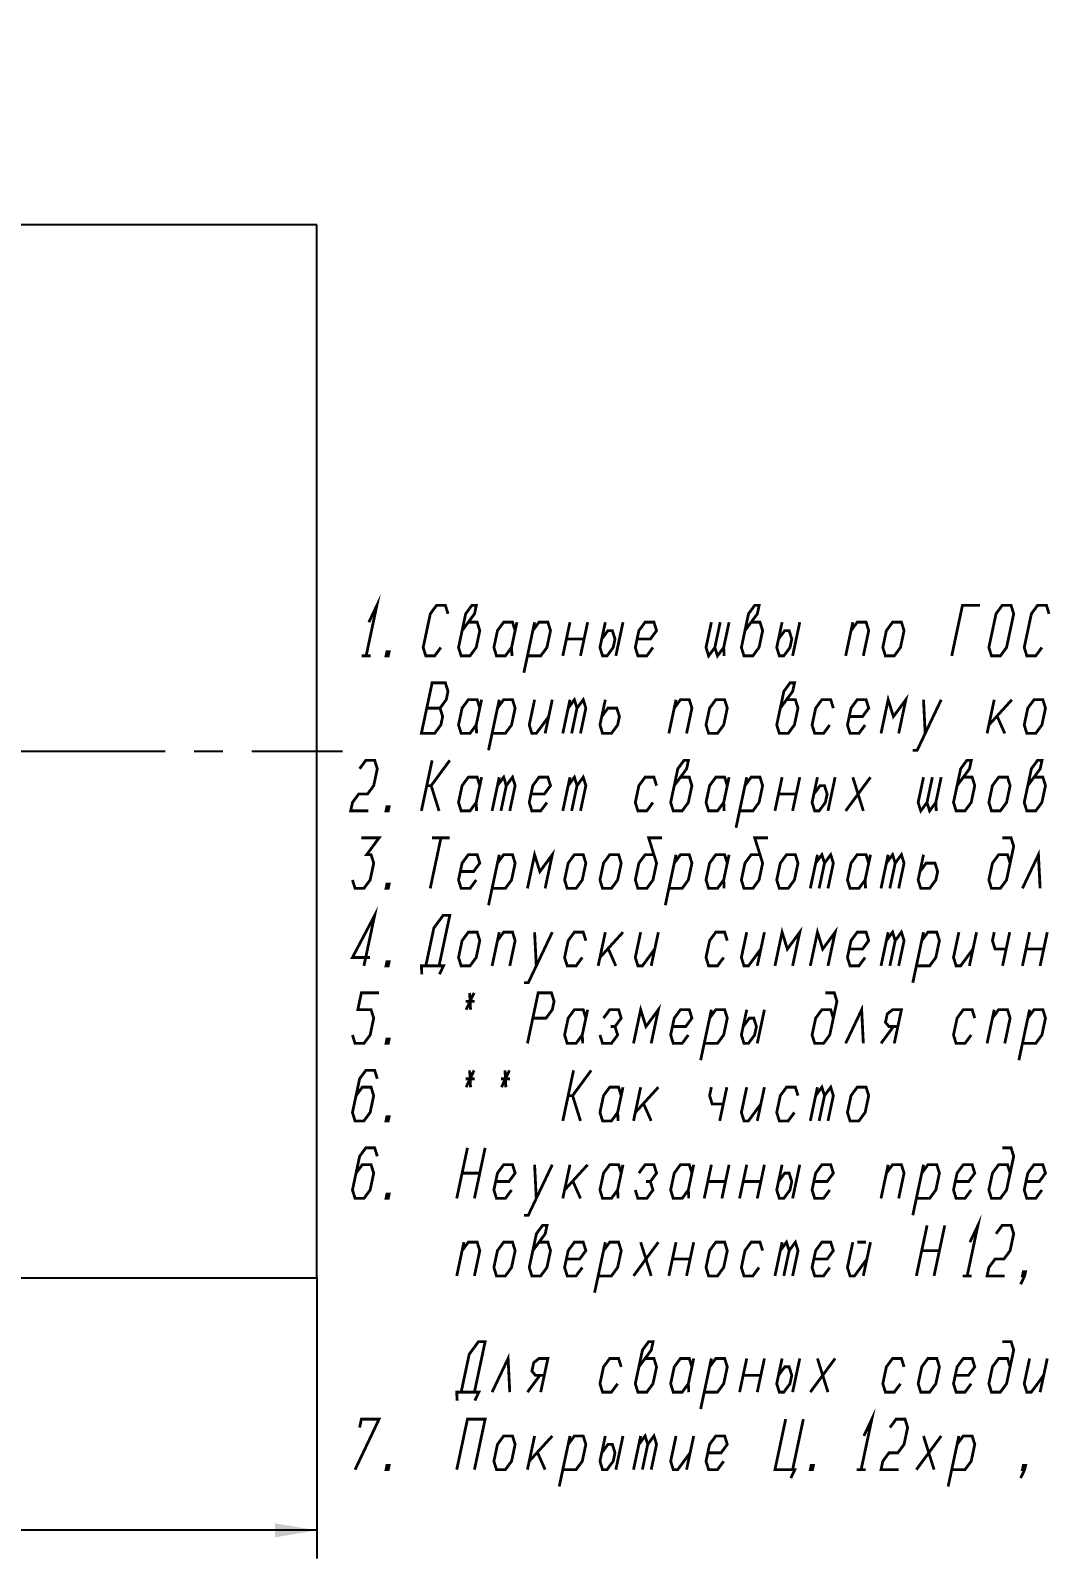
# Model space of a CAD drawing. Header units: millimetres. Extents: x 0 to 297, y 0 to 420.
# Drawn here: x 101.2 to 173.9, y 60 to 168.9 of the extents above; entities that cross this region are included whole.
import ezdxf

# ---------------------------------------------------------------- set-up
doc = ezdxf.new("R2010")
doc.units = ezdxf.units.MM
doc.header["$LTSCALE"] = 27.377778
doc.linetypes.add('CENTER', pattern=[0.6, 0.375, -0.075, 0.075, -0.075])
doc.layers.get('0').update_dxf_attribs({"linetype": 'CONTINUOUS'})
doc.layers.add('ALL_AXIS', color=7, linetype='CONTINUOUS')
doc.layers.add('ALL_DIMENSIONS', color=7, linetype='CONTINUOUS')
doc.styles.get("Standard").update_dxf_attribs({"font": 'txt', "width": 0.7})
doc.dimstyles.new('DIMSTYLE_3', dxfattribs={"dimtxt": 3.6, "dimasz": 3, "dimexe": 0.18, "dimexo": 0.0625, "dimgap": 0.09, "dimtad": 1, "dimdec": 4, "dimlfac": 4, "dimdsep": 46, "dimtxsty": 'STANDARD', "dimblk": '_FILLED', "dimblk1": '_FILLED', "dimblk2": '_FILLED', "dimcen": 0.09, "dimadec": 0, "dimazin": 0, "dimtp": 0.5, "dimtm": 0.5, "dimtfac": 1, "dimtdec": 4, "dimtofl": 0, "dimtmove": 0, "dimatfit": 3, "dimldrblk": '_FILLED', "dimfxl": 1, "dimtolj": 1, "dimarcsym": 0})
doc.dimstyles.new('DIMSTYLE_4', dxfattribs={"dimtxt": 3.6, "dimasz": 3, "dimexe": 0.18, "dimexo": 0.0625, "dimgap": 0.09, "dimtad": 1, "dimtih": 1, "dimtoh": 1, "dimdec": 5, "dimlfac": 4, "dimdsep": 46, "dimtxsty": 'STANDARD', "dimblk": '_FILLED', "dimblk1": '_FILLED', "dimblk2": '_FILLED', "dimcen": 0.09, "dimadec": 0, "dimazin": 0, "dimtp": 0.2, "dimtm": 0.2, "dimtfac": 1, "dimtdec": 5, "dimtofl": 0, "dimtmove": 0, "dimatfit": 3, "dimldrblk": '_FILLED', "dimfxl": 1, "dimtolj": 1, "dimarcsym": 0})

# ---------------------------------------------------------------- blocks, each defined once
blk = doc.blocks.new('_FILLED')
at = {"color": 0, "linetype": 'BYBLOCK'}
blk.add_solid([(0, 0), (-1, 0.167), (-1, -0.167)], dxfattribs=at)
blk = doc.blocks.new('*D3')
at = {"layer": 'ALL_DIMENSIONS', "color": 2, "linetype": 'CONTINUOUS'}
for p, q in [((46.6, 80.04), (46.6, 60.04)), ((121.6, 80.04), (121.6, 60.04)), ((46.6, 62.04), (84.1, 62.04)), ((121.6, 62.04), (84.1, 62.04))]:
    blk.add_line(p, q, dxfattribs=at)
at = {"layer": 'ALL_DIMENSIONS', "color": 2, "linetype": 'CONTINUOUS', "xscale": 3, "yscale": 3, "zscale": 3, "rotation": 180}
blk.add_blockref('_FILLED', (46.6, 62.04), dxfattribs=at)
at = {"layer": 'ALL_DIMENSIONS', "color": 2, "linetype": 'CONTINUOUS', "xscale": 3, "yscale": 3, "zscale": 3}
blk.add_blockref('_FILLED', (121.6, 62.04), dxfattribs=at)
blk = doc.blocks.new('*D6')
at = {"layer": 'ALL_DIMENSIONS', "color": 2, "linetype": 'CONTINUOUS'}
for p, q in [((71.6, 130.04), (52.92, 177.17)), ((52.92, 177.17), (112.01, 177.17)), ((112.01, 177.17), (65.57, 177.17)), ((71.14, 131.2), (71.6, 130.04)), ((72.06, 128.87), (71.6, 130.04)), ((71.6, 130.04), (73.53, 125.16))]:
    blk.add_line(p, q, dxfattribs=at)
at = {"layer": 'ALL_DIMENSIONS', "color": 2, "linetype": 'CONTINUOUS', "xscale": 3, "yscale": 3, "zscale": 3}
for p, rotation in [((71.14, 131.2), 291.6197713689), ((72.06, 128.87), 111.6197713689)]:
    blk.add_blockref('_FILLED', p, dxfattribs=dict(at, rotation=rotation))

msp = doc.modelspace()

# ---------------------------------------------------------------- linework, layer by layer
at = {"color": 7, "linetype": 'CONTINUOUS'}
for p, q in [((121.5967492, 155.0363752), (46.5967492, 155.0363752)), ((121.5967492, 80.0363752), (121.5967492, 155.0363752)), ((46.5967492, 80.0363752), (121.5967492, 80.0363752))]:
    msp.add_line(p, q, dxfattribs=at)
at = {"color": 2, "linetype": 'CONTINUOUS', "const_width": 0.2}
for points in [[(125.3025043, 126.7274121), (125.8725608, 127.9274154), (125.1073611, 124.3274132)], [(130.9425326, 127.3274099), (130.7550608, 127.9274154), (130.1250608, 127.9274154), (129.6825326, 127.3274099), (129.1723893, 124.927411), (129.3598611, 124.3274132), (129.9898611, 124.3274132), (130.4323893, 124.927411)], [(131.9474609, 126.1274143), (132.8325326, 127.3274099), (132.9600608, 127.9274154), (132.6450608, 127.9274154), (132.2025326, 127.3274099), (131.6923893, 124.927411), (131.8798611, 124.3274132), (132.5098611, 124.3274132), (132.9523893, 124.927411), (133.2074609, 126.1274143), (133.0200043, 126.7274121), (132.3900043, 126.7274121)], [(152.1074609, 126.1274143), (152.9925326, 127.3274099), (153.1200608, 127.9274154), (152.8050608, 127.9274154), (152.3625326, 127.3274099), (151.8523893, 124.927411), (152.0398611, 124.3274132), (152.6698611, 124.3274132), (153.1123893, 124.927411), (153.3674609, 126.1274143), (153.1800043, 126.7274121), (152.5500043, 126.7274121)], [(166.8448611, 124.3274132), (167.6100608, 127.9274154), (168.8700608, 127.9274154)], [(169.6798611, 124.3274132), (169.4924045, 124.927411), (170.0025174, 127.3274099), (170.4450608, 127.9274154), (171.0750608, 127.9274154), (171.2625174, 127.3274099), (170.7524045, 124.927411), (170.3098611, 124.3274132), (169.6798611, 124.3274132)], [(173.7825174, 127.3274099), (173.5950608, 127.9274154), (172.9650608, 127.9274154), (172.5225174, 127.3274099), (172.0124045, 124.927411), (172.1998611, 124.3274132), (172.8298611, 124.3274132), (173.2724045, 124.927411)], [(135.7274609, 126.1274143), (135.5400043, 126.7274121), (134.9100043, 126.7274121), (134.4674609, 126.1274143), (134.2123893, 124.927411), (134.3998611, 124.3274132), (135.0298611, 124.3274132), (135.4723893, 124.927411)], [(135.8550043, 126.7274121), (135.4723893, 124.927411), (135.5023611, 124.3274132)], [(136.3497895, 123.1274099), (137.1150043, 126.7274121)], [(136.6048611, 124.3274132), (137.5498611, 124.3274132), (137.9923893, 124.927411), (138.2474609, 126.1274143), (138.0600043, 126.7274121), (137.4300043, 126.7274121), (136.9874609, 126.1274143)], [(139.1248611, 124.3274132), (139.6350043, 126.7274121)], [(140.8950043, 126.7274121), (140.3848611, 124.3274132)], [(142.1550043, 126.7274121), (141.7723893, 124.927411), (141.9598611, 124.3274132), (142.2748611, 124.3274132), (142.7173893, 124.927411), (142.8449327, 125.5274089), (142.6574609, 126.1274143), (142.3424609, 126.1274143), (141.8999327, 125.5274089)], [(143.4150043, 126.7274121), (142.9048611, 124.3274132)], [(144.4199327, 125.5274089), (145.3649327, 125.5274089), (145.8074609, 126.1274143), (145.6200043, 126.7274121), (144.9900043, 126.7274121), (144.5474609, 126.1274143), (144.2923893, 124.927411), (144.4798611, 124.3274132), (145.1098611, 124.3274132), (145.5523893, 124.927411)], [(149.7150043, 126.7274121), (149.3323893, 124.927411), (149.5198611, 124.3274132), (149.9623893, 124.927411), (150.1498611, 124.3274132), (150.5923893, 124.927411), (150.9750043, 126.7274121)], [(150.3450043, 126.7274121), (149.9623893, 124.927411)], [(154.7550043, 126.7274121), (154.3723893, 124.927411), (154.5598611, 124.3274132), (154.8748611, 124.3274132), (155.3174045, 124.927411), (155.4449175, 125.5274089), (155.2574609, 126.1274143), (154.9424609, 126.1274143), (154.4999175, 125.5274089)], [(156.0150043, 126.7274121), (155.5048611, 124.3274132)], [(159.2848611, 124.3274132), (159.7950043, 126.7274121)], [(159.6674609, 126.1274143), (160.1100043, 126.7274121), (160.7400043, 126.7274121), (160.9274609, 126.1274143), (160.5448611, 124.3274132)], [(161.9324045, 124.927411), (162.1198611, 124.3274132), (162.7498611, 124.3274132), (163.1924045, 124.927411), (163.4474609, 126.1274143), (163.2600043, 126.7274121), (162.6300043, 126.7274121), (162.1874609, 126.1274143), (161.9324045, 124.927411)], [(139.3799327, 125.5274089), (140.6399327, 125.5274089)], [(124.7923611, 124.3274132), (125.4223611, 124.3274132)], [(126.6823611, 124.3274132), (126.5248611, 124.3274132), (126.5886328, 124.6274121), (126.7461328, 124.6274121), (126.6823611, 124.3274132)], [(150.5923893, 124.927411), (150.6223611, 124.3274132)], [(129.0448611, 118.8067708), (129.9898611, 118.8067708), (130.4323893, 119.4067687), (130.5599327, 120.0067741), (130.3724609, 120.6067719), (130.8150043, 121.2067697), (130.9425326, 121.8067752), (130.7550608, 122.406773), (129.8100608, 122.406773), (129.0448611, 118.8067708)], [(154.6274609, 120.6067719), (155.5125174, 121.8067752), (155.6400608, 122.406773), (155.3250608, 122.406773), (154.8825174, 121.8067752), (154.3723893, 119.4067687), (154.5598611, 118.8067708), (155.1898611, 118.8067708), (155.6324045, 119.4067687), (155.8874609, 120.6067719), (155.7000043, 121.2067697), (155.0700043, 121.2067697)], [(133.2074609, 120.6067719), (133.0200043, 121.2067697), (132.3900043, 121.2067697), (131.9474609, 120.6067719), (131.6923893, 119.4067687), (131.8798611, 118.8067708), (132.5098611, 118.8067708), (132.9523893, 119.4067687)], [(133.3350043, 121.2067697), (132.9523893, 119.4067687), (132.9823611, 118.8067708)], [(133.8297895, 117.6067752), (134.5950043, 121.2067697)], [(134.0848611, 118.8067708), (135.0298611, 118.8067708), (135.4723893, 119.4067687), (135.7274609, 120.6067719), (135.5400043, 121.2067697), (134.9100043, 121.2067697), (134.4674609, 120.6067719)], [(137.1150043, 121.2067697), (136.7323893, 119.4067687), (136.9198611, 118.8067708), (137.2348611, 118.8067708), (138.1199327, 120.0067741)], [(138.3750043, 121.2067697), (137.8648611, 118.8067708)], [(139.1248611, 118.8067708), (139.6350043, 121.2067697)], [(139.5074609, 120.6067719), (139.9500043, 121.2067697), (140.1374609, 120.6067719), (139.7548611, 118.8067708)], [(140.1374609, 120.6067719), (140.5800043, 121.2067697), (140.7674609, 120.6067719), (140.3848611, 118.8067708)], [(142.1550043, 121.2067697), (141.7723893, 119.4067687), (141.9598611, 118.8067708), (142.5898611, 118.8067708), (143.0323893, 119.4067687), (143.1599327, 120.0067741), (142.9724609, 120.6067719), (142.3424609, 120.6067719), (141.8999327, 120.0067741)], [(146.6848611, 118.8067708), (147.1950043, 121.2067697)], [(147.0674609, 120.6067719), (147.5100043, 121.2067697), (148.1400043, 121.2067697), (148.3274609, 120.6067719), (147.9448611, 118.8067708)], [(149.3323893, 119.4067687), (149.5198611, 118.8067708), (150.1498611, 118.8067708), (150.5923893, 119.4067687), (150.8474609, 120.6067719), (150.6600043, 121.2067697), (150.0300043, 121.2067697), (149.5874609, 120.6067719), (149.3323893, 119.4067687)], [(158.4074609, 120.6067719), (158.2200043, 121.2067697), (157.5900043, 121.2067697), (157.1474609, 120.6067719), (156.8924045, 119.4067687), (157.0798611, 118.8067708), (157.7098611, 118.8067708), (158.1524045, 119.4067687)], [(159.5399175, 120.0067741), (160.4849175, 120.0067741), (160.9274609, 120.6067719), (160.7400043, 121.2067697), (160.1100043, 121.2067697), (159.6674609, 120.6067719), (159.4124045, 119.4067687), (159.5998611, 118.8067708), (160.2298611, 118.8067708), (160.6724045, 119.4067687)], [(161.8048611, 118.8067708), (162.3150043, 121.2067697), (162.6899175, 120.0067741), (163.5750043, 121.2067697), (163.0648611, 118.8067708)], [(164.0698047, 117.6067752), (164.3848047, 117.6067752), (166.0950043, 121.2067697)], [(164.8350043, 121.2067697), (164.9548611, 118.8067708)], [(169.8750043, 121.2067697), (169.3648611, 118.8067708)], [(169.4924045, 119.4067687), (171.1350043, 121.2067697)], [(172.0124045, 119.4067687), (172.1998611, 118.8067708), (172.8298611, 118.8067708), (173.2724045, 119.4067687), (173.5274609, 120.6067719), (173.3400043, 121.2067697), (172.7100043, 121.2067697), (172.2674609, 120.6067719), (172.0124045, 119.4067687)], [(129.4274609, 120.6067719), (130.3724609, 120.6067719)], [(170.0924175, 120.0067741), (170.6248611, 118.8067708)], [(124.6425326, 116.2861328), (125.0850608, 116.8861306), (125.7150608, 116.8861306), (125.9025326, 116.2861328), (125.6474609, 115.0861296), (125.2049327, 114.4861317), (124.5749327, 114.4861317), (124.1323893, 113.8861339), (124.0048611, 113.2861361), (125.2648611, 113.2861361)], [(129.0448611, 113.2861361), (129.8100608, 116.8861306)], [(129.4274609, 115.0861296), (129.7424609, 115.0861296), (131.0700608, 116.8861306)], [(147.0674609, 115.0861296), (147.9525326, 116.2861328), (148.0800608, 116.8861306), (147.7650608, 116.8861306), (147.3225326, 116.2861328), (146.8123893, 113.8861339), (146.9998611, 113.2861361), (147.6298611, 113.2861361), (148.0723893, 113.8861339), (148.3274609, 115.0861296), (148.1400043, 115.686135), (147.5100043, 115.686135)], [(167.2274609, 115.0861296), (168.1125174, 116.2861328), (168.2400608, 116.8861306), (167.9250608, 116.8861306), (167.4825174, 116.2861328), (166.9724045, 113.8861339), (167.1598611, 113.2861361), (167.7898611, 113.2861361), (168.2324045, 113.8861339), (168.4874609, 115.0861296), (168.3000043, 115.686135), (167.6700043, 115.686135)], [(172.2674609, 115.0861296), (173.1525174, 116.2861328), (173.2800608, 116.8861306), (172.9650608, 116.8861306), (172.5225174, 116.2861328), (172.0124045, 113.8861339), (172.1998611, 113.2861361), (172.8298611, 113.2861361), (173.2724045, 113.8861339), (173.5274609, 115.0861296), (173.3400043, 115.686135), (172.7100043, 115.686135)], [(133.2074609, 115.0861296), (133.0200043, 115.686135), (132.3900043, 115.686135), (131.9474609, 115.0861296), (131.6923893, 113.8861339), (131.8798611, 113.2861361), (132.5098611, 113.2861361), (132.9523893, 113.8861339)], [(133.3350043, 115.686135), (132.9523893, 113.8861339), (132.9823611, 113.2861361)], [(134.0848611, 113.2861361), (134.5950043, 115.686135)], [(134.4674609, 115.0861296), (134.9100043, 115.686135), (135.0974609, 115.0861296), (134.7148611, 113.2861361)], [(135.0974609, 115.0861296), (135.5400043, 115.686135), (135.7274609, 115.0861296), (135.3448611, 113.2861361)], [(136.8599327, 114.4861317), (137.8049327, 114.4861317), (138.2474609, 115.0861296), (138.0600043, 115.686135), (137.4300043, 115.686135), (136.9874609, 115.0861296), (136.7323893, 113.8861339), (136.9198611, 113.2861361), (137.5498611, 113.2861361), (137.9923893, 113.8861339)], [(139.1248611, 113.2861361), (139.6350043, 115.686135)], [(139.5074609, 115.0861296), (139.9500043, 115.686135), (140.1374609, 115.0861296), (139.7548611, 113.2861361)], [(140.1374609, 115.0861296), (140.5800043, 115.686135), (140.7674609, 115.0861296), (140.3848611, 113.2861361)], [(145.8074609, 115.0861296), (145.6200043, 115.686135), (144.9900043, 115.686135), (144.5474609, 115.0861296), (144.2923893, 113.8861339), (144.4798611, 113.2861361), (145.1098611, 113.2861361), (145.5523893, 113.8861339)], [(150.8474609, 115.0861296), (150.6600043, 115.686135), (150.0300043, 115.686135), (149.5874609, 115.0861296), (149.3323893, 113.8861339), (149.5198611, 113.2861361), (150.1498611, 113.2861361), (150.5923893, 113.8861339)], [(150.9750043, 115.686135), (150.5923893, 113.8861339), (150.6223611, 113.2861361)], [(151.4697895, 112.0861328), (152.2350043, 115.686135)], [(151.7248611, 113.2861361), (152.6698611, 113.2861361), (153.1123893, 113.8861339), (153.3674609, 115.0861296), (153.1800043, 115.686135), (152.5500043, 115.686135), (152.1074609, 115.0861296)], [(154.2448611, 113.2861361), (154.7550043, 115.686135)], [(156.0150043, 115.686135), (155.5048611, 113.2861361)], [(157.2750043, 115.686135), (156.8924045, 113.8861339), (157.0798611, 113.2861361), (157.3948611, 113.2861361), (157.8374045, 113.8861339), (157.9649175, 114.4861317), (157.7774609, 115.0861296), (157.4624609, 115.0861296), (157.0199175, 114.4861317)], [(158.5350043, 115.686135), (158.0248611, 113.2861361)], [(159.2848611, 113.2861361), (161.0550043, 115.686135)], [(159.7950043, 115.686135), (160.5448611, 113.2861361)], [(164.8350043, 115.686135), (164.4524045, 113.8861339), (164.6398611, 113.2861361), (165.0824045, 113.8861339), (165.2698611, 113.2861361), (165.7124045, 113.8861339), (166.0950043, 115.686135)], [(165.4650043, 115.686135), (165.0824045, 113.8861339)], [(169.4924045, 113.8861339), (169.6798611, 113.2861361), (170.3098611, 113.2861361), (170.7524045, 113.8861339), (171.0074609, 115.0861296), (170.8200043, 115.686135), (170.1900043, 115.686135), (169.7474609, 115.0861296), (169.4924045, 113.8861339)], [(130.3048611, 113.2861361), (129.7424609, 115.0861296)], [(154.4999175, 114.4861317), (155.7599175, 114.4861317)], [(126.6823611, 113.2861361), (126.5248611, 113.2861361), (126.5886328, 113.586135), (126.7461328, 113.586135), (126.6823611, 113.2861361)], [(165.7124045, 113.8861339), (165.7423611, 113.2861361)], [(124.7700608, 111.3654959), (126.0300608, 111.3654959), (125.1450043, 110.1654926), (125.4600043, 110.1654926), (125.6474609, 109.5654948), (125.3923893, 108.3654915), (124.9498611, 107.7654937), (124.3198611, 107.7654937), (124.1323893, 108.3654915)], [(130.4400608, 111.3654959), (129.6748611, 107.7654937)], [(129.8100608, 111.3654959), (131.0700608, 111.3654959)], [(145.6200043, 110.1654926), (144.9900043, 110.1654926), (144.5474609, 109.5654948), (144.2923893, 108.3654915), (144.4798611, 107.7654937), (145.1098611, 107.7654937), (145.5523893, 108.3654915), (145.8074609, 109.5654948), (145.2450608, 111.3654959), (146.1900608, 111.3654959)], [(153.1800043, 110.1654926), (152.5500043, 110.1654926), (152.1074609, 109.5654948), (151.8523893, 108.3654915), (152.0398611, 107.7654937), (152.6698611, 107.7654937), (153.1123893, 108.3654915), (153.3674609, 109.5654948), (152.8050608, 111.3654959), (153.7500608, 111.3654959)], [(171.0074609, 109.5654948), (170.8200043, 110.1654926), (170.1900043, 110.1654926), (169.7474609, 109.5654948), (169.4924045, 108.3654915), (169.6798611, 107.7654937), (170.3098611, 107.7654937), (170.7524045, 108.3654915), (171.2625174, 110.7654905), (171.0750608, 111.3654959), (170.4450608, 111.3654959)], [(131.8199327, 108.965497), (132.7649327, 108.965497), (133.2074609, 109.5654948), (133.0200043, 110.1654926), (132.3900043, 110.1654926), (131.9474609, 109.5654948), (131.6923893, 108.3654915), (131.8798611, 107.7654937), (132.5098611, 107.7654937), (132.9523893, 108.3654915)], [(133.8297895, 106.5654905), (134.5950043, 110.1654926)], [(134.0848611, 107.7654937), (135.0298611, 107.7654937), (135.4723893, 108.3654915), (135.7274609, 109.5654948), (135.5400043, 110.1654926), (134.9100043, 110.1654926), (134.4674609, 109.5654948)], [(136.6048611, 107.7654937), (137.1150043, 110.1654926), (137.4899327, 108.965497), (138.3750043, 110.1654926), (137.8648611, 107.7654937)], [(139.2523893, 108.3654915), (139.4398611, 107.7654937), (140.0698611, 107.7654937), (140.5123893, 108.3654915), (140.7674609, 109.5654948), (140.5800043, 110.1654926), (139.9500043, 110.1654926), (139.5074609, 109.5654948), (139.2523893, 108.3654915)], [(141.7723893, 108.3654915), (141.9598611, 107.7654937), (142.5898611, 107.7654937), (143.0323893, 108.3654915), (143.2874609, 109.5654948), (143.1000043, 110.1654926), (142.4700043, 110.1654926), (142.0274609, 109.5654948), (141.7723893, 108.3654915)], [(146.4297895, 106.5654905), (147.1950043, 110.1654926)], [(146.6848611, 107.7654937), (147.6298611, 107.7654937), (148.0723893, 108.3654915), (148.3274609, 109.5654948), (148.1400043, 110.1654926), (147.5100043, 110.1654926), (147.0674609, 109.5654948)], [(150.8474609, 109.5654948), (150.6600043, 110.1654926), (150.0300043, 110.1654926), (149.5874609, 109.5654948), (149.3323893, 108.3654915), (149.5198611, 107.7654937), (150.1498611, 107.7654937), (150.5923893, 108.3654915)], [(150.9750043, 110.1654926), (150.5923893, 108.3654915), (150.6223611, 107.7654937)], [(154.3723893, 108.3654915), (154.5598611, 107.7654937), (155.1898611, 107.7654937), (155.6324045, 108.3654915), (155.8874609, 109.5654948), (155.7000043, 110.1654926), (155.0700043, 110.1654926), (154.6274609, 109.5654948), (154.3723893, 108.3654915)], [(156.7648611, 107.7654937), (157.2750043, 110.1654926)], [(157.1474609, 109.5654948), (157.5900043, 110.1654926), (157.7774609, 109.5654948), (157.3948611, 107.7654937)], [(157.7774609, 109.5654948), (158.2200043, 110.1654926), (158.4074609, 109.5654948), (158.0248611, 107.7654937)], [(160.9274609, 109.5654948), (160.7400043, 110.1654926), (160.1100043, 110.1654926), (159.6674609, 109.5654948), (159.4124045, 108.3654915), (159.5998611, 107.7654937), (160.2298611, 107.7654937), (160.6724045, 108.3654915)], [(161.0550043, 110.1654926), (160.6724045, 108.3654915), (160.7023611, 107.7654937)], [(161.8048611, 107.7654937), (162.3150043, 110.1654926)], [(162.1874609, 109.5654948), (162.6300043, 110.1654926), (162.8174609, 109.5654948), (162.4348611, 107.7654937)], [(162.8174609, 109.5654948), (163.2600043, 110.1654926), (163.4474609, 109.5654948), (163.0648611, 107.7654937)], [(164.8350043, 110.1654926), (164.4524045, 108.3654915), (164.6398611, 107.7654937), (165.2698611, 107.7654937), (165.7124045, 108.3654915), (165.8399175, 108.965497), (165.6524609, 109.5654948), (165.0224609, 109.5654948), (164.5799175, 108.965497)], [(171.8848611, 107.7654937), (173.0250043, 110.1654926), (173.1448611, 107.7654937)], [(126.6823611, 107.7654937), (126.5248611, 107.7654937), (126.5886328, 108.0654926), (126.7461328, 108.0654926), (126.6823611, 107.7654937)], [(124.9498611, 102.2448513), (125.7150608, 105.8448535), (124.1323893, 102.8448568), (125.3923893, 102.8448568)], [(129.3598611, 102.2448513), (129.9337609, 104.9448568), (130.5975608, 105.8448535), (131.0700608, 105.8448535), (130.3048611, 102.2448513)], [(131.6923893, 102.8448568), (131.8798611, 102.2448513), (132.5098611, 102.2448513), (132.9523893, 102.8448568), (133.2074609, 104.0448524), (133.0200043, 104.6448579), (132.3900043, 104.6448579), (131.9474609, 104.0448524), (131.6923893, 102.8448568)], [(134.0848611, 102.2448513), (134.5950043, 104.6448579)], [(134.4674609, 104.0448524), (134.9100043, 104.6448579), (135.5400043, 104.6448579), (135.7274609, 104.0448524), (135.3448611, 102.2448513)], [(136.3497895, 101.0448557), (136.6647895, 101.0448557), (138.3750043, 104.6448579)], [(137.1150043, 104.6448579), (137.2348611, 102.2448513)], [(140.7674609, 104.0448524), (140.5800043, 104.6448579), (139.9500043, 104.6448579), (139.5074609, 104.0448524), (139.2523893, 102.8448568), (139.4398611, 102.2448513), (140.0698611, 102.2448513), (140.5123893, 102.8448568)], [(142.1550043, 104.6448579), (141.6448611, 102.2448513)], [(141.7723893, 102.8448568), (143.4150043, 104.6448579)], [(144.6750043, 104.6448579), (144.2923893, 102.8448568), (144.4798611, 102.2448513), (144.7948611, 102.2448513), (145.6799327, 103.4448546)], [(145.9350043, 104.6448579), (145.4248611, 102.2448513)], [(150.8474609, 104.0448524), (150.6600043, 104.6448579), (150.0300043, 104.6448579), (149.5874609, 104.0448524), (149.3323893, 102.8448568), (149.5198611, 102.2448513), (150.1498611, 102.2448513), (150.5923893, 102.8448568)], [(152.2350043, 104.6448579), (151.8523893, 102.8448568), (152.0398611, 102.2448513), (152.3548611, 102.2448513), (153.2399327, 103.4448546)], [(153.4950043, 104.6448579), (152.9848611, 102.2448513)], [(154.2448611, 102.2448513), (154.7550043, 104.6448579), (155.1299175, 103.4448546), (156.0150043, 104.6448579), (155.5048611, 102.2448513)], [(156.7648611, 102.2448513), (157.2750043, 104.6448579), (157.6499175, 103.4448546), (158.5350043, 104.6448579), (158.0248611, 102.2448513)], [(159.5399175, 103.4448546), (160.4849175, 103.4448546), (160.9274609, 104.0448524), (160.7400043, 104.6448579), (160.1100043, 104.6448579), (159.6674609, 104.0448524), (159.4124045, 102.8448568), (159.5998611, 102.2448513), (160.2298611, 102.2448513), (160.6724045, 102.8448568)], [(161.8048611, 102.2448513), (162.3150043, 104.6448579)], [(162.1874609, 104.0448524), (162.6300043, 104.6448579), (162.8174609, 104.0448524), (162.4348611, 102.2448513)], [(162.8174609, 104.0448524), (163.2600043, 104.6448579), (163.4474609, 104.0448524), (163.0648611, 102.2448513)], [(164.0698047, 101.0448557), (164.8350043, 104.6448579)], [(164.3248611, 102.2448513), (165.2698611, 102.2448513), (165.7124045, 102.8448568), (165.9674609, 104.0448524), (165.7800043, 104.6448579), (165.1500043, 104.6448579), (164.7074609, 104.0448524)], [(167.3550043, 104.6448579), (166.9724045, 102.8448568), (167.1598611, 102.2448513), (167.4748611, 102.2448513), (168.3599175, 103.4448546)], [(168.6150043, 104.6448579), (168.1048611, 102.2448513)], [(169.8750043, 104.6448579), (169.7474609, 104.0448524), (169.9349175, 103.4448546), (170.7224175, 103.4448546)], [(170.9775043, 104.6448579), (170.4673611, 102.2448513)], [(171.8848611, 102.2448513), (172.3950043, 104.6448579)], [(173.6550043, 104.6448579), (173.1448611, 102.2448513)], [(142.3724327, 103.4448546), (142.9048611, 102.2448513)], [(172.1399175, 103.4448546), (173.3999175, 103.4448546)], [(126.6823611, 102.2448513), (126.5248611, 102.2448513), (126.5886328, 102.5448579), (126.7461328, 102.5448579), (126.6823611, 102.2448513)], [(129.0748329, 101.6448535), (129.0448611, 102.2448513), (130.6198611, 102.2448513), (130.3348329, 101.6448535)], [(124.1323893, 97.3242144), (124.3198611, 96.7242166), (124.9498611, 96.7242166), (125.3923893, 97.3242144), (125.6474609, 98.5242177), (125.4600043, 99.1242155), (124.5150043, 99.1242155), (124.7700608, 100.3242188), (126.0300608, 100.3242188)], [(132.8025608, 100.3242188), (132.2325043, 99.1242155)], [(132.4875608, 100.3242188), (132.5475043, 99.1242155)], [(136.6048611, 96.7242166), (137.3700608, 100.3242188), (138.3150608, 100.3242188), (138.5025326, 99.7242133), (138.3750043, 99.1242155), (137.9324609, 98.5242177), (136.9874609, 98.5242177)], [(158.4074609, 98.5242177), (158.2200043, 99.1242155), (157.5900043, 99.1242155), (157.1474609, 98.5242177), (156.8924045, 97.3242144), (157.0798611, 96.7242166), (157.7098611, 96.7242166), (158.1524045, 97.3242144), (158.6625174, 99.7242133), (158.4750608, 100.3242188), (157.8450608, 100.3242188)], [(132.2025326, 99.7242133), (132.8325326, 99.7242133)], [(140.7674609, 98.5242177), (140.5800043, 99.1242155), (139.9500043, 99.1242155), (139.5074609, 98.5242177), (139.2523893, 97.3242144), (139.4398611, 96.7242166), (140.0698611, 96.7242166), (140.5123893, 97.3242144)], [(140.8950043, 99.1242155), (140.5123893, 97.3242144), (140.5423611, 96.7242166)], [(141.7723893, 97.3242144), (141.9598611, 96.7242166), (142.5898611, 96.7242166), (143.0323893, 97.3242144), (142.8449327, 97.9242122), (143.2874609, 98.5242177), (143.1000043, 99.1242155), (142.4700043, 99.1242155), (142.0274609, 98.5242177)], [(144.1648611, 96.7242166), (144.6750043, 99.1242155), (145.0499327, 97.9242122), (145.9350043, 99.1242155), (145.4248611, 96.7242166)], [(146.9399327, 97.9242122), (147.8849327, 97.9242122), (148.3274609, 98.5242177), (148.1400043, 99.1242155), (147.5100043, 99.1242155), (147.0674609, 98.5242177), (146.8123893, 97.3242144), (146.9998611, 96.7242166), (147.6298611, 96.7242166), (148.0723893, 97.3242144)], [(148.9497895, 95.5242133), (149.7150043, 99.1242155)], [(149.2048611, 96.7242166), (150.1498611, 96.7242166), (150.5923893, 97.3242144), (150.8474609, 98.5242177), (150.6600043, 99.1242155), (150.0300043, 99.1242155), (149.5874609, 98.5242177)], [(152.2350043, 99.1242155), (151.8523893, 97.3242144), (152.0398611, 96.7242166), (152.3548611, 96.7242166), (152.7973893, 97.3242144), (152.9249327, 97.9242122), (152.7374609, 98.5242177), (152.4224609, 98.5242177), (151.9799327, 97.9242122)], [(153.4950043, 99.1242155), (152.9848611, 96.7242166)], [(159.2848611, 96.7242166), (160.4250043, 99.1242155), (160.5448611, 96.7242166)], [(162.7498611, 96.7242166), (163.2600043, 99.1242155), (162.6300043, 99.1242155), (162.2512326, 98.8242166), (162.1236892, 98.2242188), (162.3749175, 97.9242122), (163.0049175, 97.9242122)], [(168.4874609, 98.5242177), (168.3000043, 99.1242155), (167.6700043, 99.1242155), (167.2274609, 98.5242177), (166.9724045, 97.3242144), (167.1598611, 96.7242166), (167.7898611, 96.7242166), (168.2324045, 97.3242144)], [(169.3648611, 96.7242166), (169.8750043, 99.1242155)], [(169.7474609, 98.5242177), (170.1900043, 99.1242155), (170.8200043, 99.1242155), (171.0074609, 98.5242177), (170.6248611, 96.7242166)], [(171.6298047, 95.5242133), (172.3950043, 99.1242155)], [(171.8848611, 96.7242166), (172.8298611, 96.7242166), (173.2724045, 97.3242144), (173.5274609, 98.5242177), (173.3400043, 99.1242155), (172.7100043, 99.1242155), (172.2674609, 98.5242177)], [(142.5299327, 97.9242122), (142.8449327, 97.9242122)], [(161.8048611, 96.7242166), (162.6899175, 97.9242122)], [(126.6823611, 96.7242166), (126.5248611, 96.7242166), (126.5886328, 97.0242155), (126.7461328, 97.0242155), (126.6823611, 96.7242166)], [(125.9025326, 94.2035786), (125.7150608, 94.8035764), (125.0850608, 94.8035764), (124.6425326, 94.2035786), (124.1323893, 91.803572), (124.3198611, 91.2035742), (124.9498611, 91.2035742), (125.3923893, 91.803572), (125.6474609, 93.0035753), (125.4600043, 93.6035731), (124.8300043, 93.6035731), (124.3874609, 93.0035753)], [(132.8025608, 94.8035764), (132.2325043, 93.6035731)], [(132.4875608, 94.8035764), (132.5475043, 93.6035731)], [(135.3225608, 94.8035764), (134.7525043, 93.6035731)], [(135.0075608, 94.8035764), (135.0675043, 93.6035731)], [(139.1248611, 91.2035742), (139.8900608, 94.8035764)], [(139.5074609, 93.0035753), (139.8224609, 93.0035753), (141.1500608, 94.8035764)], [(132.2025326, 94.2035786), (132.8325326, 94.2035786)], [(134.7225326, 94.2035786), (135.3525326, 94.2035786)], [(143.2874609, 93.0035753), (143.1000043, 93.6035731), (142.4700043, 93.6035731), (142.0274609, 93.0035753), (141.7723893, 91.803572), (141.9598611, 91.2035742), (142.5898611, 91.2035742), (143.0323893, 91.803572)], [(143.4150043, 93.6035731), (143.0323893, 91.803572), (143.0623611, 91.2035742)], [(144.6750043, 93.6035731), (144.1648611, 91.2035742)], [(144.2923893, 91.803572), (145.9350043, 93.6035731)], [(149.7150043, 93.6035731), (149.5874609, 93.0035753), (149.7749327, 92.4035775), (150.5624327, 92.4035775)], [(150.8175043, 93.6035731), (150.3073611, 91.2035742)], [(152.2350043, 93.6035731), (151.8523893, 91.803572), (152.0398611, 91.2035742), (152.3548611, 91.2035742), (153.2399327, 92.4035775)], [(153.4950043, 93.6035731), (152.9848611, 91.2035742)], [(155.8874609, 93.0035753), (155.7000043, 93.6035731), (155.0700043, 93.6035731), (154.6274609, 93.0035753), (154.3723893, 91.803572), (154.5598611, 91.2035742), (155.1898611, 91.2035742), (155.6324045, 91.803572)], [(156.7648611, 91.2035742), (157.2750043, 93.6035731)], [(157.1474609, 93.0035753), (157.5900043, 93.6035731), (157.7774609, 93.0035753), (157.3948611, 91.2035742)], [(157.7774609, 93.0035753), (158.2200043, 93.6035731), (158.4074609, 93.0035753), (158.0248611, 91.2035742)], [(159.4124045, 91.803572), (159.5998611, 91.2035742), (160.2298611, 91.2035742), (160.6724045, 91.803572), (160.9274609, 93.0035753), (160.7400043, 93.6035731), (160.1100043, 93.6035731), (159.6674609, 93.0035753), (159.4124045, 91.803572)], [(140.3848611, 91.2035742), (139.8224609, 93.0035753)], [(126.6823611, 91.2035742), (126.5248611, 91.2035742), (126.5886328, 91.5035731), (126.7461328, 91.5035731), (126.6823611, 91.2035742)], [(144.8924327, 92.4035775), (145.4248611, 91.2035742)], [(125.9025326, 88.6829362), (125.7150608, 89.282934), (125.0850608, 89.282934), (124.6425326, 88.6829362), (124.1323893, 86.2829373), (124.3198611, 85.6829395), (124.9498611, 85.6829395), (125.3923893, 86.2829373), (125.6474609, 87.4829329), (125.4600043, 88.0829384), (124.8300043, 88.0829384), (124.3874609, 87.4829329)], [(131.5648611, 85.6829395), (132.3300608, 89.282934)], [(133.5900608, 89.282934), (132.8248611, 85.6829395)], [(171.0074609, 87.4829329), (170.8200043, 88.0829384), (170.1900043, 88.0829384), (169.7474609, 87.4829329), (169.4924045, 86.2829373), (169.6798611, 85.6829395), (170.3098611, 85.6829395), (170.7524045, 86.2829373), (171.2625174, 88.6829362), (171.0750608, 89.282934), (170.4450608, 89.282934)], [(134.3399327, 86.8829351), (135.2849327, 86.8829351), (135.7274609, 87.4829329), (135.5400043, 88.0829384), (134.9100043, 88.0829384), (134.4674609, 87.4829329), (134.2123893, 86.2829373), (134.3998611, 85.6829395), (135.0298611, 85.6829395), (135.4723893, 86.2829373)], [(136.3497895, 84.4829362), (136.6647895, 84.4829362), (138.3750043, 88.0829384)], [(137.1150043, 88.0829384), (137.2348611, 85.6829395)], [(139.6350043, 88.0829384), (139.1248611, 85.6829395)], [(139.2523893, 86.2829373), (140.8950043, 88.0829384)], [(143.2874609, 87.4829329), (143.1000043, 88.0829384), (142.4700043, 88.0829384), (142.0274609, 87.4829329), (141.7723893, 86.2829373), (141.9598611, 85.6829395), (142.5898611, 85.6829395), (143.0323893, 86.2829373)], [(143.4150043, 88.0829384), (143.0323893, 86.2829373), (143.0623611, 85.6829395)], [(144.2923893, 86.2829373), (144.4798611, 85.6829395), (145.1098611, 85.6829395), (145.5523893, 86.2829373), (145.3649327, 86.8829351), (145.8074609, 87.4829329), (145.6200043, 88.0829384), (144.9900043, 88.0829384), (144.5474609, 87.4829329)], [(148.3274609, 87.4829329), (148.1400043, 88.0829384), (147.5100043, 88.0829384), (147.0674609, 87.4829329), (146.8123893, 86.2829373), (146.9998611, 85.6829395), (147.6298611, 85.6829395), (148.0723893, 86.2829373)], [(148.4550043, 88.0829384), (148.0723893, 86.2829373), (148.1023611, 85.6829395)], [(149.2048611, 85.6829395), (149.7150043, 88.0829384)], [(150.9750043, 88.0829384), (150.4648611, 85.6829395)], [(151.7248611, 85.6829395), (152.2350043, 88.0829384)], [(153.4950043, 88.0829384), (152.9848611, 85.6829395)], [(154.7550043, 88.0829384), (154.3723893, 86.2829373), (154.5598611, 85.6829395), (154.8748611, 85.6829395), (155.3174045, 86.2829373), (155.4449175, 86.8829351), (155.2574609, 87.4829329), (154.9424609, 87.4829329), (154.4999175, 86.8829351)], [(156.0150043, 88.0829384), (155.5048611, 85.6829395)], [(157.0199175, 86.8829351), (157.9649175, 86.8829351), (158.4074609, 87.4829329), (158.2200043, 88.0829384), (157.5900043, 88.0829384), (157.1474609, 87.4829329), (156.8924045, 86.2829373), (157.0798611, 85.6829395), (157.7098611, 85.6829395), (158.1524045, 86.2829373)], [(161.8048611, 85.6829395), (162.3150043, 88.0829384)], [(162.1874609, 87.4829329), (162.6300043, 88.0829384), (163.2600043, 88.0829384), (163.4474609, 87.4829329), (163.0648611, 85.6829395)], [(164.0698047, 84.4829362), (164.8350043, 88.0829384)], [(164.3248611, 85.6829395), (165.2698611, 85.6829395), (165.7124045, 86.2829373), (165.9674609, 87.4829329), (165.7800043, 88.0829384), (165.1500043, 88.0829384), (164.7074609, 87.4829329)], [(167.0999175, 86.8829351), (168.0449175, 86.8829351), (168.4874609, 87.4829329), (168.3000043, 88.0829384), (167.6700043, 88.0829384), (167.2274609, 87.4829329), (166.9724045, 86.2829373), (167.1598611, 85.6829395), (167.7898611, 85.6829395), (168.2324045, 86.2829373)], [(172.1399175, 86.8829351), (173.0849175, 86.8829351), (173.5274609, 87.4829329), (173.3400043, 88.0829384), (172.7100043, 88.0829384), (172.2674609, 87.4829329), (172.0124045, 86.2829373), (172.1998611, 85.6829395), (172.8298611, 85.6829395), (173.2724045, 86.2829373)], [(131.9474609, 87.4829329), (133.2074609, 87.4829329)], [(126.6823611, 85.6829395), (126.5248611, 85.6829395), (126.5886328, 85.9829384), (126.7461328, 85.9829384), (126.6823611, 85.6829395)], [(139.8524327, 86.8829351), (140.3848611, 85.6829395)], [(145.0499327, 86.8829351), (145.3649327, 86.8829351)], [(149.4599327, 86.8829351), (150.7199327, 86.8829351)], [(151.9799327, 86.8829351), (153.2399327, 86.8829351)], [(136.9874609, 81.9622982), (137.8725326, 83.1622938), (138.0000608, 83.7622993), (137.6850608, 83.7622993), (137.2425326, 83.1622938), (136.7323893, 80.7622949), (136.9198611, 80.1622971), (137.5498611, 80.1622971), (137.9923893, 80.7622949), (138.2474609, 81.9622982), (138.0600043, 82.562296), (137.4300043, 82.562296)], [(164.3248611, 80.1622971), (165.0900608, 83.7622993)], [(166.3500608, 83.7622993), (165.5848611, 80.1622971)], [(168.1425043, 82.562296), (168.7125608, 83.7622993), (167.9473611, 80.1622971)], [(170.0025174, 83.1622938), (170.4450608, 83.7622993), (171.0750608, 83.7622993), (171.2625174, 83.1622938), (171.0074609, 81.9622982), (170.5649175, 81.3623003), (169.9349175, 81.3623003), (169.4924045, 80.7622949), (169.3648611, 80.1622971), (170.6248611, 80.1622971)], [(154.6274609, 81.9622982), (155.0700043, 82.562296), (155.2574609, 81.9622982), (154.8748611, 80.1622971)], [(155.2574609, 81.9622982), (155.7000043, 82.562296), (155.8874609, 81.9622982), (155.5048611, 80.1622971)], [(131.5648611, 80.1622971), (132.0750043, 82.562296)], [(131.9474609, 81.9622982), (132.3900043, 82.562296), (133.0200043, 82.562296), (133.2074609, 81.9622982), (132.8248611, 80.1622971)], [(134.2123893, 80.7622949), (134.3998611, 80.1622971), (135.0298611, 80.1622971), (135.4723893, 80.7622949), (135.7274609, 81.9622982), (135.5400043, 82.562296), (134.9100043, 82.562296), (134.4674609, 81.9622982), (134.2123893, 80.7622949)], [(139.3799327, 81.3623003), (140.3249327, 81.3623003), (140.7674609, 81.9622982), (140.5800043, 82.562296), (139.9500043, 82.562296), (139.5074609, 81.9622982), (139.2523893, 80.7622949), (139.4398611, 80.1622971), (140.0698611, 80.1622971), (140.5123893, 80.7622949)], [(141.3897895, 78.9622938), (142.1550043, 82.562296)], [(141.6448611, 80.1622971), (142.5898611, 80.1622971), (143.0323893, 80.7622949), (143.2874609, 81.9622982), (143.1000043, 82.562296), (142.4700043, 82.562296), (142.0274609, 81.9622982)], [(144.1648611, 80.1622971), (145.9350043, 82.562296)], [(144.6750043, 82.562296), (145.4248611, 80.1622971)], [(146.6848611, 80.1622971), (147.1950043, 82.562296)], [(148.4550043, 82.562296), (147.9448611, 80.1622971)], [(149.3323893, 80.7622949), (149.5198611, 80.1622971), (150.1498611, 80.1622971), (150.5923893, 80.7622949), (150.8474609, 81.9622982), (150.6600043, 82.562296), (150.0300043, 82.562296), (149.5874609, 81.9622982), (149.3323893, 80.7622949)], [(153.3674609, 81.9622982), (153.1800043, 82.562296), (152.5500043, 82.562296), (152.1074609, 81.9622982), (151.8523893, 80.7622949), (152.0398611, 80.1622971), (152.6698611, 80.1622971), (153.1123893, 80.7622949)], [(154.2448611, 80.1622971), (154.7550043, 82.562296)], [(157.0199175, 81.3623003), (157.9649175, 81.3623003), (158.4074609, 81.9622982), (158.2200043, 82.562296), (157.5900043, 82.562296), (157.1474609, 81.9622982), (156.8924045, 80.7622949), (157.0798611, 80.1622971), (157.7098611, 80.1622971), (158.1524045, 80.7622949)], [(159.7950043, 82.562296), (159.4124045, 80.7622949), (159.5998611, 80.1622971), (159.9148611, 80.1622971), (160.7999175, 81.3623003)], [(160.1100043, 82.562296), (160.7400043, 82.562296)], [(161.0550043, 82.562296), (160.5448611, 80.1622971)], [(164.7074609, 81.9622982), (165.9674609, 81.9622982)], [(146.9399327, 81.3623003), (148.1999327, 81.3623003)], [(172.0423611, 80.1622971), (171.8848611, 80.1622971), (171.9486328, 80.462296), (172.1061328, 80.462296), (172.0423611, 80.1622971), (171.7573177, 79.5622993)], [(167.6323611, 80.1622971), (168.2623611, 80.1622971)], [(131.8798611, 71.8813411), (132.4537609, 74.581339), (133.1175608, 75.4813357), (133.5900608, 75.4813357), (132.8248611, 71.8813411)], [(144.5474609, 73.6813422), (145.4325326, 74.8813379), (145.5600608, 75.4813357), (145.2450608, 75.4813357), (144.8025326, 74.8813379), (144.2923893, 72.481339), (144.4798611, 71.8813411), (145.1098611, 71.8813411), (145.5523893, 72.481339), (145.8074609, 73.6813422), (145.6200043, 74.2813401), (144.9900043, 74.2813401)], [(171.0074609, 73.6813422), (170.8200043, 74.2813401), (170.1900043, 74.2813401), (169.7474609, 73.6813422), (169.4924045, 72.481339), (169.6798611, 71.8813411), (170.3098611, 71.8813411), (170.7524045, 72.481339), (171.2625174, 74.8813379), (171.0750608, 75.4813357), (170.4450608, 75.4813357)], [(134.0848611, 71.8813411), (135.2250043, 74.2813401), (135.3448611, 71.8813411)], [(137.5498611, 71.8813411), (138.0600043, 74.2813401), (137.4300043, 74.2813401), (137.0512326, 73.9813411), (136.9237044, 73.3813357), (137.1749327, 73.0813368), (137.8049327, 73.0813368)], [(143.2874609, 73.6813422), (143.1000043, 74.2813401), (142.4700043, 74.2813401), (142.0274609, 73.6813422), (141.7723893, 72.481339), (141.9598611, 71.8813411), (142.5898611, 71.8813411), (143.0323893, 72.481339)], [(148.3274609, 73.6813422), (148.1400043, 74.2813401), (147.5100043, 74.2813401), (147.0674609, 73.6813422), (146.8123893, 72.481339), (146.9998611, 71.8813411), (147.6298611, 71.8813411), (148.0723893, 72.481339)], [(148.4550043, 74.2813401), (148.0723893, 72.481339), (148.1023611, 71.8813411)], [(148.9497895, 70.6813379), (149.7150043, 74.2813401)], [(149.2048611, 71.8813411), (150.1498611, 71.8813411), (150.5923893, 72.481339), (150.8474609, 73.6813422), (150.6600043, 74.2813401), (150.0300043, 74.2813401), (149.5874609, 73.6813422)], [(151.7248611, 71.8813411), (152.2350043, 74.2813401)], [(153.4950043, 74.2813401), (152.9848611, 71.8813411)], [(154.7550043, 74.2813401), (154.3723893, 72.481339), (154.5598611, 71.8813411), (154.8748611, 71.8813411), (155.3174045, 72.481339), (155.4449175, 73.0813368), (155.2574609, 73.6813422), (154.9424609, 73.6813422), (154.4999175, 73.0813368)], [(156.0150043, 74.2813401), (155.5048611, 71.8813411)], [(156.7648611, 71.8813411), (158.5350043, 74.2813401)], [(157.2750043, 74.2813401), (158.0248611, 71.8813411)], [(163.4474609, 73.6813422), (163.2600043, 74.2813401), (162.6300043, 74.2813401), (162.1874609, 73.6813422), (161.9324045, 72.481339), (162.1198611, 71.8813411), (162.7498611, 71.8813411), (163.1924045, 72.481339)], [(164.4524045, 72.481339), (164.6398611, 71.8813411), (165.2698611, 71.8813411), (165.7124045, 72.481339), (165.9674609, 73.6813422), (165.7800043, 74.2813401), (165.1500043, 74.2813401), (164.7074609, 73.6813422), (164.4524045, 72.481339)], [(167.0999175, 73.0813368), (168.0449175, 73.0813368), (168.4874609, 73.6813422), (168.3000043, 74.2813401), (167.6700043, 74.2813401), (167.2274609, 73.6813422), (166.9724045, 72.481339), (167.1598611, 71.8813411), (167.7898611, 71.8813411), (168.2324045, 72.481339)], [(172.3950043, 74.2813401), (172.0124045, 72.481339), (172.1998611, 71.8813411), (172.5148611, 71.8813411), (173.3999175, 73.0813368)], [(173.6550043, 74.2813401), (173.1448611, 71.8813411)], [(136.6048611, 71.8813411), (137.4899327, 73.0813368)], [(151.9799327, 73.0813368), (153.2399327, 73.0813368)], [(131.5948329, 71.2813357), (131.5648611, 71.8813411), (133.1398611, 71.8813411), (132.8548329, 71.2813357)], [(160.5825043, 68.7606977), (161.1525608, 69.960701), (160.3873611, 66.3606988)], [(124.3198611, 66.3606988), (126.0300608, 69.960701), (124.7700608, 69.960701), (124.6425326, 69.3607031)], [(131.5648611, 66.3606988), (132.3300608, 69.960701), (133.5900608, 69.960701), (132.8248611, 66.3606988)], [(155.0100608, 69.960701), (154.2448611, 66.3606988), (155.6623611, 66.3606988), (155.3773177, 65.760701)], [(156.2700608, 69.960701), (155.5048611, 66.3606988)], [(162.4425174, 69.3607031), (162.8850608, 69.960701), (163.5150608, 69.960701), (163.7025174, 69.3607031), (163.4474609, 68.1606999), (163.0049175, 67.560702), (162.3749175, 67.560702), (161.9324045, 66.9606966), (161.8048611, 66.3606988), (163.0648611, 66.3606988)], [(134.2123893, 66.9606966), (134.3998611, 66.3606988), (135.0298611, 66.3606988), (135.4723893, 66.9606966), (135.7274609, 68.1606999), (135.5400043, 68.7606977), (134.9100043, 68.7606977), (134.4674609, 68.1606999), (134.2123893, 66.9606966)], [(137.1150043, 68.7606977), (136.6048611, 66.3606988)], [(136.7323893, 66.9606966), (138.3750043, 68.7606977)], [(138.8697895, 65.1607031), (139.6350043, 68.7606977)], [(139.1248611, 66.3606988), (140.0698611, 66.3606988), (140.5123893, 66.9606966), (140.7674609, 68.1606999), (140.5800043, 68.7606977), (139.9500043, 68.7606977), (139.5074609, 68.1606999)], [(142.1550043, 68.7606977), (141.7723893, 66.9606966), (141.9598611, 66.3606988), (142.2748611, 66.3606988), (142.7173893, 66.9606966), (142.8449327, 67.560702), (142.6574609, 68.1606999), (142.3424609, 68.1606999), (141.8999327, 67.560702)], [(143.4150043, 68.7606977), (142.9048611, 66.3606988)], [(144.1648611, 66.3606988), (144.6750043, 68.7606977)], [(144.5474609, 68.1606999), (144.9900043, 68.7606977), (145.1774609, 68.1606999), (144.7948611, 66.3606988)], [(145.1774609, 68.1606999), (145.6200043, 68.7606977), (145.8074609, 68.1606999), (145.4248611, 66.3606988)], [(147.1950043, 68.7606977), (146.8123893, 66.9606966), (146.9998611, 66.3606988), (147.3148611, 66.3606988), (148.1999327, 67.560702)], [(148.4550043, 68.7606977), (147.9448611, 66.3606988)], [(149.4599327, 67.560702), (150.4049327, 67.560702), (150.8474609, 68.1606999), (150.6600043, 68.7606977), (150.0300043, 68.7606977), (149.5874609, 68.1606999), (149.3323893, 66.9606966), (149.5198611, 66.3606988), (150.1498611, 66.3606988), (150.5923893, 66.9606966)], [(164.3248611, 66.3606988), (166.0950043, 68.7606977)], [(164.8350043, 68.7606977), (165.5848611, 66.3606988)], [(166.5898047, 65.1607031), (167.3550043, 68.7606977)], [(166.8448611, 66.3606988), (167.7898611, 66.3606988), (168.2324045, 66.9606966), (168.4874609, 68.1606999), (168.3000043, 68.7606977), (167.6700043, 68.7606977), (167.2274609, 68.1606999)], [(137.3324327, 67.560702), (137.8648611, 66.3606988)], [(126.6823611, 66.3606988), (126.5248611, 66.3606988), (126.5886328, 66.6606977), (126.7461328, 66.6606977), (126.6823611, 66.3606988)], [(156.9223611, 66.3606988), (156.7648611, 66.3606988), (156.8286328, 66.6606977), (156.9861328, 66.6606977), (156.9223611, 66.3606988)], [(160.0723611, 66.3606988), (160.7023611, 66.3606988)], [(172.0423611, 66.3606988), (171.8848611, 66.3606988), (171.9486328, 66.6606977), (172.1061328, 66.6606977), (172.0423611, 66.3606988), (171.7573177, 65.760701)]]:
    msp.add_lwpolyline(points, dxfattribs=at)
at = {"layer": 'ALL_AXIS', "color": 2, "linetype": 'CENTER'}
msp.add_line((84.0967492, 117.5363752), (123.4215468, 117.5363752), dxfattribs=at)

# ---------------------------------------------------------------- dimensions: what is measured, and where the dimension line sits
at = {"layer": 'ALL_DIMENSIONS', "color": 2, "linetype": 'CONTINUOUS'}
dim = msp.add_diameter_dim_2p(p1=(71.1361785, 131.1984315), p2=(72.0573198, 128.874319), text='4отв. М<>х1.25-6Н', dimstyle='DIMSTYLE_4', dxfattribs=at)
dim.commit()
dim.dimension.update_dxf_attribs({"geometry": '*D6', "text_midpoint": (67.3713429, 178.0667358), "dimtype": 163})
dim = msp.add_linear_dim(base=(46.5967492, 62.0363752), p1=(121.5967492, 80.0363752), p2=(46.5967492, 80.0363752), angle=180, text='{\\Fgdt;o}<>*', dimstyle='DIMSTYLE_3', dxfattribs=at)
dim.commit()
dim.dimension.update_dxf_attribs({"geometry": '*D3', "text_midpoint": (76.5817492, 62.9363752), "dimtype": 160})

doc.saveas('drawing.dxf')
